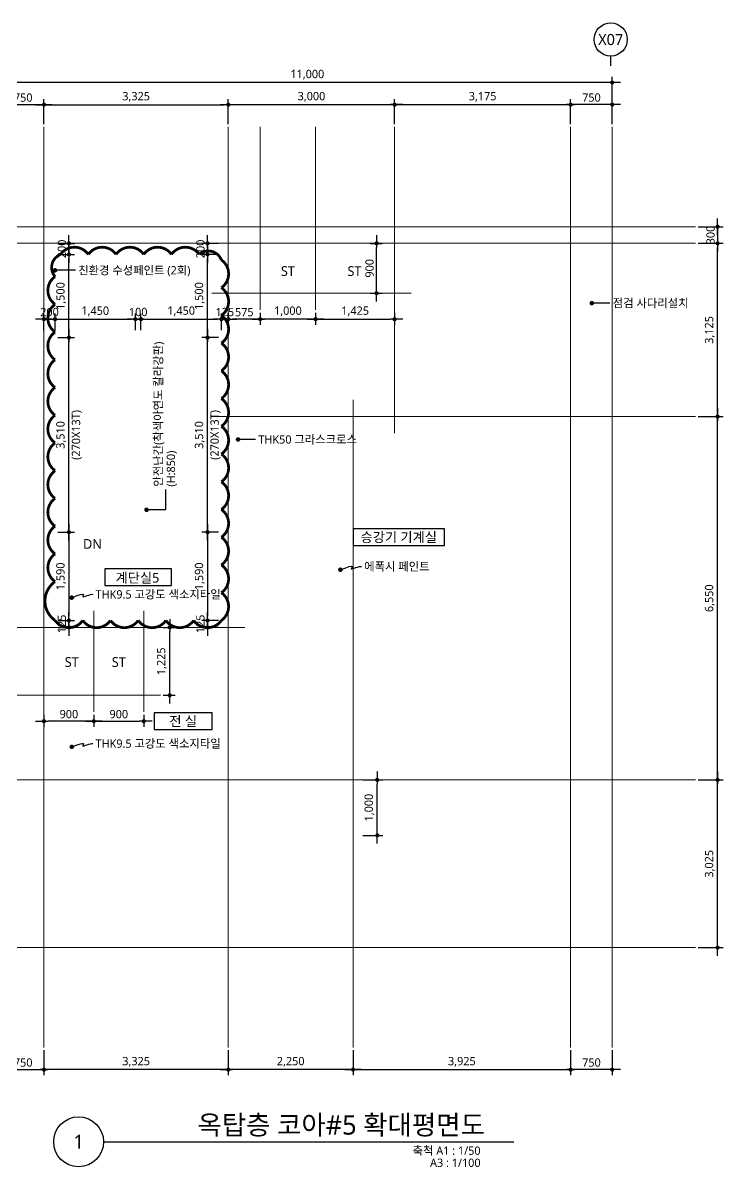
# Model space of a CAD drawing. Header units: millimetres. Extents: x 3320976 to 3527701, y 1183647 to 1243117.
# Drawn here: x 3492721 to 3505351, y 1221647 to 1242280 of the extents above; entities that cross this region are included whole.
import ezdxf
from ezdxf.enums import TextEntityAlignment as Align

# ---------------------------------------------------------------- set-up
doc = ezdxf.new("R2010")
doc.units = ezdxf.units.MM
doc.header["$MEASUREMENT"] = 0
doc.linetypes.add('CEN', pattern=[62, 60, -1, 0, -1])
doc.layers.get('0').update_dxf_attribs({"linetype": 'CONTINUOUS'})
for name, color, linetype, lineweight in [('A-AXIS-BUBL', 7, 'CONTINUOUS', 25), ('A-CNTL', 1, 'CEN', 15), ('A-DIMS', 7, 'CONTINUOUS', 25), ('A-MKXS-LEAD', 7, 'CONTINUOUS', 25), ('A-MKXS-TEXT1', 3, 'CONTINUOUS', 25), ('A-MKXX-NAME', 3, 'CONTINUOUS', 25), ('A-MKXX-SYMB', 7, 'CONTINUOUS', 25), ('A-XXXX-SYMB', 7, 'CONTINUOUS', 25), ('A-XXXX-TXT1', 3, 'CONTINUOUS', 25), ('A-XXXX-TXT2', 3, 'CONTINUOUS', 25), ('REV-202205', 20, 'CONTINUOUS', 25)]:
    doc.layers.add(name, color=color, linetype=linetype, lineweight=lineweight)
doc.styles.add('HY울릉도L', font='')
doc.styles.add('맑은고딕', font='malgun.ttf')
doc.styles.get('HY울릉도L').set_extended_font_data('HYwulM')
doc.dimstyles.new('CDIM', dxfattribs={"dimtxt": 3, "dimasz": 1.5, "dimexe": 2, "dimexo": 1, "dimgap": 1, "dimtad": 1, "dimdec": 0, "dimrnd": 0.5, "dimzin": 0, "dimdsep": 32, "dimlunit": 6, "dimtxsty": 'HY울릉도L', "dimblk1": '_CIDOT', "dimblk2": '_CIDOT', "dimsah": 1, "dimcen": 5.5, "dimclrd": 2, "dimclre": 2, "dimclrt": 7, "dimadec": 0, "dimazin": 0, "dimtfac": 1, "dimtdec": 0, "dimtix": 1, "dimtmove": 2, "dimatfit": 1, "dimldrblk": '_CIDOT', "dimfxl": 1, "dimtolj": 1, "dimtzin": 0, "dimlwd": -1, "dimarcsym": 0})

# ---------------------------------------------------------------- blocks, each defined once
blk = doc.blocks.new('_CIDOT')
at = {"color": 0, "linetype": 'ByBlock'}
blk.add_line((2, 0), (-1, 0), dxfattribs=at)
at = {"color": 0, "linetype": 'ByBlock', "const_width": 0.5}
blk.add_lwpolyline([(-0.25, 0, 1), (0.25, 0, 1)], format="xyb", close=True, dxfattribs=at)
blk = doc.blocks.new('*D137')
at = {"layer": 'A-DIMS', "lineweight": -2, "transparency": 16777216}
for p, q in [((-10975, 14850), (-10975, 15700)), ((25, 14850), (25, 15700))]:
    blk.add_line(p, q, dxfattribs=at)
at = {"layer": 'A-DIMS', "transparency": 16777216}
blk.add_line((-50, 15600), (-10900, 15600), dxfattribs=at)
at = {"layer": 'A-DIMS', "transparency": 16777216, "xscale": 75, "yscale": 75, "zscale": 75, "rotation": 180}
blk.add_blockref('_CIDOT', (-10975, 15600), dxfattribs=at)
at = {"layer": 'A-DIMS', "transparency": 16777216, "xscale": 75, "yscale": 75, "zscale": 75}
blk.add_blockref('_CIDOT', (25, 15600), dxfattribs=at)
at = {"layer": 'A-DIMS', "color": 3, "transparency": 16777216, "insert": (-5475, 15740), "char_height": 150, "attachment_point": 5, "style": '맑은고딕'}
blk.add_mtext('\\A1;11,000', dxfattribs=at)
blk = doc.blocks.new('*D138')
at = {"layer": 'A-DIMS', "lineweight": -2, "transparency": 16777216}
for p, q in [((-10975, 14850), (-10975, 15300)), ((-10225, 14849), (-10225, 15300))]:
    blk.add_line(p, q, dxfattribs=at)
at = {"layer": 'A-DIMS', "transparency": 16777216}
blk.add_line((-10300, 15200), (-10900, 15200), dxfattribs=at)
at = {"layer": 'A-DIMS', "transparency": 16777216, "xscale": 75, "yscale": 75, "zscale": 75, "rotation": 180}
blk.add_blockref('_CIDOT', (-10975, 15200), dxfattribs=at)
at = {"layer": 'A-DIMS', "transparency": 16777216, "xscale": 75, "yscale": 75, "zscale": 75}
blk.add_blockref('_CIDOT', (-10225, 15200), dxfattribs=at)
at = {"layer": 'A-DIMS', "color": 3, "transparency": 16777216, "insert": (-10600, 15327), "char_height": 150, "attachment_point": 5, "style": '맑은고딕'}
blk.add_mtext('\\A1;750', dxfattribs=at)
blk = doc.blocks.new('*D141')
at = {"layer": 'A-DIMS', "lineweight": -2, "transparency": 16777216}
for p, q in [((1575, 9575), (2025, 9575)), ((1575, 3025), (2025, 3025))]:
    blk.add_line(p, q, dxfattribs=at)
at = {"layer": 'A-DIMS', "transparency": 16777216}
blk.add_line((1925, 3100), (1925, 9500), dxfattribs=at)
at = {"layer": 'A-DIMS', "transparency": 16777216, "xscale": 75, "yscale": 75, "zscale": 75}
for p, rotation in [((1925, 9575), 90), ((1925, 3025), 270)]:
    blk.add_blockref('_CIDOT', p, dxfattribs=dict(at, rotation=rotation))
at = {"layer": 'A-DIMS', "color": 3, "transparency": 16777216, "insert": (1785, 6300), "char_height": 150, "attachment_point": 5, "rotation": 90, "style": '맑은고딕'}
blk.add_mtext('\\A1;6,550', dxfattribs=at)
blk = doc.blocks.new('*D142')
at = {"layer": 'A-DIMS', "lineweight": -2, "transparency": 16777216}
for p, q in [((1575, 3025), (2025, 3025)), ((1575, 0), (2025, 0))]:
    blk.add_line(p, q, dxfattribs=at)
at = {"layer": 'A-DIMS', "transparency": 16777216}
blk.add_line((1925, 75), (1925, 2950), dxfattribs=at)
at = {"layer": 'A-DIMS', "transparency": 16777216, "xscale": 75, "yscale": 75, "zscale": 75}
for p, rotation in [((1925, 3025), 90), ((1925, 0), 270)]:
    blk.add_blockref('_CIDOT', p, dxfattribs=dict(at, rotation=rotation))
at = {"layer": 'A-DIMS', "color": 3, "transparency": 16777216, "insert": (1785, 1512), "char_height": 150, "attachment_point": 5, "rotation": 90, "style": '맑은고딕'}
blk.add_mtext('\\A1;3,025', dxfattribs=at)
blk = doc.blocks.new('*D143')
at = {"layer": 'A-DIMS', "lineweight": -2, "transparency": 16777216}
for p, q in [((-725, -1850), (-725, -2300)), ((25, -1850), (25, -2300))]:
    blk.add_line(p, q, dxfattribs=at)
at = {"layer": 'A-DIMS', "transparency": 16777216}
blk.add_line((-50, -2200), (-650, -2200), dxfattribs=at)
at = {"layer": 'A-DIMS', "transparency": 16777216, "xscale": 75, "yscale": 75, "zscale": 75, "rotation": 180}
blk.add_blockref('_CIDOT', (-725, -2200), dxfattribs=at)
at = {"layer": 'A-DIMS', "transparency": 16777216, "xscale": 75, "yscale": 75, "zscale": 75}
blk.add_blockref('_CIDOT', (25, -2200), dxfattribs=at)
at = {"layer": 'A-DIMS', "color": 3, "transparency": 16777216, "insert": (-350, -2073), "char_height": 150, "attachment_point": 5, "style": '맑은고딕'}
blk.add_mtext('\\A1;750', dxfattribs=at)
blk = doc.blocks.new('*D144')
at = {"layer": 'A-DIMS', "lineweight": -2, "transparency": 16777216}
for p, q in [((-6900, -1849), (-6900, -2300)), ((-4650, -1851), (-4650, -2300))]:
    blk.add_line(p, q, dxfattribs=at)
at = {"layer": 'A-DIMS', "transparency": 16777216}
blk.add_line((-4725, -2200), (-6825, -2200), dxfattribs=at)
at = {"layer": 'A-DIMS', "transparency": 16777216, "xscale": 75, "yscale": 75, "zscale": 75, "rotation": 180}
blk.add_blockref('_CIDOT', (-6900, -2200), dxfattribs=at)
at = {"layer": 'A-DIMS', "transparency": 16777216, "xscale": 75, "yscale": 75, "zscale": 75}
blk.add_blockref('_CIDOT', (-4650, -2200), dxfattribs=at)
at = {"layer": 'A-DIMS', "color": 3, "transparency": 16777216, "insert": (-5775, -2060), "char_height": 150, "attachment_point": 5, "style": '맑은고딕'}
blk.add_mtext('\\A1;2,250', dxfattribs=at)
blk = doc.blocks.new('*D145')
at = {"layer": 'A-DIMS', "lineweight": -2, "transparency": 16777216}
for p, q in [((-10975, -1850), (-10975, -2300)), ((-10225, -1851), (-10225, -2300))]:
    blk.add_line(p, q, dxfattribs=at)
at = {"layer": 'A-DIMS', "transparency": 16777216}
blk.add_line((-10900, -2200), (-10300, -2200), dxfattribs=at)
at = {"layer": 'A-DIMS', "transparency": 16777216, "xscale": 75, "yscale": 75, "zscale": 75, "rotation": 180}
blk.add_blockref('_CIDOT', (-10975, -2200), dxfattribs=at)
at = {"layer": 'A-DIMS', "transparency": 16777216, "xscale": 75, "yscale": 75, "zscale": 75}
blk.add_blockref('_CIDOT', (-10225, -2200), dxfattribs=at)
at = {"layer": 'A-DIMS', "color": 3, "transparency": 16777216, "insert": (-10600, -2073), "char_height": 150, "attachment_point": 5, "style": '맑은고딕'}
blk.add_mtext('\\A1;750', dxfattribs=at)
blk = doc.blocks.new('*D146')
at = {"layer": 'A-DIMS', "lineweight": -2, "transparency": 16777216}
for p, q in [((-10225, -1851), (-10225, -2300)), ((-6900, -1849), (-6900, -2300))]:
    blk.add_line(p, q, dxfattribs=at)
at = {"layer": 'A-DIMS', "transparency": 16777216}
blk.add_line((-6975, -2200), (-10150, -2200), dxfattribs=at)
at = {"layer": 'A-DIMS', "transparency": 16777216, "xscale": 75, "yscale": 75, "zscale": 75, "rotation": 180}
blk.add_blockref('_CIDOT', (-10225, -2200), dxfattribs=at)
at = {"layer": 'A-DIMS', "transparency": 16777216, "xscale": 75, "yscale": 75, "zscale": 75}
blk.add_blockref('_CIDOT', (-6900, -2200), dxfattribs=at)
at = {"layer": 'A-DIMS', "color": 3, "transparency": 16777216, "insert": (-8563, -2060), "char_height": 150, "attachment_point": 5, "style": '맑은고딕'}
blk.add_mtext('\\A1;3,325', dxfattribs=at)
blk = doc.blocks.new('*D147')
at = {"layer": 'A-DIMS', "lineweight": -2, "transparency": 16777216}
for p, q in [((1575, 13000), (2025, 13000)), ((1575, 12700), (2025, 12700))]:
    blk.add_line(p, q, dxfattribs=at)
at = {"layer": 'A-DIMS', "transparency": 16777216}
for p, q in [((1925, 13075), (1925, 13150)), ((1925, 13000), (1925, 12700)), ((1925, 12625), (1925, 12550))]:
    blk.add_line(p, q, dxfattribs=at)
at = {"layer": 'A-DIMS', "transparency": 16777216, "xscale": 75, "yscale": 75, "zscale": 75}
for p, rotation in [((1925, 13000), 270), ((1925, 12700), 90)]:
    blk.add_blockref('_CIDOT', p, dxfattribs=dict(at, rotation=rotation))
at = {"layer": 'A-DIMS', "color": 3, "transparency": 16777216, "insert": (1798, 12850), "char_height": 150, "attachment_point": 5, "rotation": 90, "style": '맑은고딕'}
blk.add_mtext('\\A1;300', dxfattribs=at)
blk = doc.blocks.new('*D148')
at = {"layer": 'A-DIMS', "lineweight": -2, "transparency": 16777216}
for p, q in [((1575, 12700), (2025, 12700)), ((1575, 9575), (2025, 9575))]:
    blk.add_line(p, q, dxfattribs=at)
at = {"layer": 'A-DIMS', "transparency": 16777216}
blk.add_line((1925, 9650), (1925, 12625), dxfattribs=at)
at = {"layer": 'A-DIMS', "transparency": 16777216, "xscale": 75, "yscale": 75, "zscale": 75}
for p, rotation in [((1925, 12700), 90), ((1925, 9575), 270)]:
    blk.add_blockref('_CIDOT', p, dxfattribs=dict(at, rotation=rotation))
at = {"layer": 'A-DIMS', "color": 3, "transparency": 16777216, "insert": (1785, 11138), "char_height": 150, "attachment_point": 5, "rotation": 90, "style": '맑은고딕'}
blk.add_mtext('\\A1;3,125', dxfattribs=at)
blk = doc.blocks.new('*D129')
at = {"layer": 'A-DIMS', "lineweight": -2, "transparency": 16777216}
for p, q in [((-725, 14849), (-725, 15301)), ((25, 14850), (25, 15301))]:
    blk.add_line(p, q, dxfattribs=at)
at = {"layer": 'A-DIMS', "transparency": 16777216}
blk.add_line((-50, 15201), (-650, 15201), dxfattribs=at)
at = {"layer": 'A-DIMS', "transparency": 16777216, "xscale": 75, "yscale": 75, "zscale": 75, "rotation": 180}
blk.add_blockref('_CIDOT', (-725, 15201), dxfattribs=at)
at = {"layer": 'A-DIMS', "transparency": 16777216, "xscale": 75, "yscale": 75, "zscale": 75}
blk.add_blockref('_CIDOT', (25, 15201), dxfattribs=at)
at = {"layer": 'A-DIMS', "color": 3, "transparency": 16777216, "insert": (-350, 15328), "char_height": 150, "attachment_point": 5, "style": '맑은고딕'}
blk.add_mtext('\\A1;750', dxfattribs=at)
blk = doc.blocks.new('*D130')
at = {"layer": 'A-DIMS', "lineweight": -2, "transparency": 16777216}
for p, q in [((-3900, 14849), (-3900, 15301)), ((-725, 14849), (-725, 15301))]:
    blk.add_line(p, q, dxfattribs=at)
at = {"layer": 'A-DIMS', "transparency": 16777216}
blk.add_line((-3825, 15201), (-800, 15201), dxfattribs=at)
at = {"layer": 'A-DIMS', "transparency": 16777216, "xscale": 75, "yscale": 75, "zscale": 75, "rotation": 180}
blk.add_blockref('_CIDOT', (-3900, 15201), dxfattribs=at)
at = {"layer": 'A-DIMS', "transparency": 16777216, "xscale": 75, "yscale": 75, "zscale": 75}
blk.add_blockref('_CIDOT', (-725, 15201), dxfattribs=at)
at = {"layer": 'A-DIMS', "color": 3, "transparency": 16777216, "insert": (-2313, 15341), "char_height": 150, "attachment_point": 5, "style": '맑은고딕'}
blk.add_mtext('\\A1;3,175', dxfattribs=at)
blk = doc.blocks.new('*D131')
at = {"layer": 'A-DIMS', "lineweight": -2, "transparency": 16777216}
for p, q in [((-10225, 14849), (-10225, 15300)), ((-6900, 14849), (-6900, 15300))]:
    blk.add_line(p, q, dxfattribs=at)
at = {"layer": 'A-DIMS', "transparency": 16777216}
blk.add_line((-10150, 15200), (-6975, 15200), dxfattribs=at)
at = {"layer": 'A-DIMS', "transparency": 16777216, "xscale": 75, "yscale": 75, "zscale": 75, "rotation": 180}
blk.add_blockref('_CIDOT', (-10225, 15200), dxfattribs=at)
at = {"layer": 'A-DIMS', "transparency": 16777216, "xscale": 75, "yscale": 75, "zscale": 75}
blk.add_blockref('_CIDOT', (-6900, 15200), dxfattribs=at)
at = {"layer": 'A-DIMS', "color": 3, "transparency": 16777216, "insert": (-8563, 15340), "char_height": 150, "attachment_point": 5, "style": '맑은고딕'}
blk.add_mtext('\\A1;3,325', dxfattribs=at)
blk = doc.blocks.new('*D132')
at = {"layer": 'A-DIMS', "lineweight": -2, "transparency": 16777216}
for p, q in [((-6900, 14849), (-6900, 15301)), ((-3900, 14851), (-3900, 15301))]:
    blk.add_line(p, q, dxfattribs=at)
at = {"layer": 'A-DIMS', "transparency": 16777216}
blk.add_line((-6825, 15201), (-3975, 15201), dxfattribs=at)
at = {"layer": 'A-DIMS', "transparency": 16777216, "xscale": 75, "yscale": 75, "zscale": 75, "rotation": 180}
blk.add_blockref('_CIDOT', (-6900, 15201), dxfattribs=at)
at = {"layer": 'A-DIMS', "transparency": 16777216, "xscale": 75, "yscale": 75, "zscale": 75}
blk.add_blockref('_CIDOT', (-3900, 15201), dxfattribs=at)
at = {"layer": 'A-DIMS', "color": 3, "transparency": 16777216, "insert": (-5400, 15341), "char_height": 150, "attachment_point": 5, "style": '맑은고딕'}
blk.add_mtext('\\A1;3,000', dxfattribs=at)
blk = doc.blocks.new('*D136')
at = {"layer": 'A-DIMS', "lineweight": -2, "transparency": 16777216}
for p, q in [((-4650, -1851), (-4650, -2300)), ((-725, -1850), (-725, -2300))]:
    blk.add_line(p, q, dxfattribs=at)
at = {"layer": 'A-DIMS', "transparency": 16777216}
blk.add_line((-4575, -2200), (-800, -2200), dxfattribs=at)
at = {"layer": 'A-DIMS', "transparency": 16777216, "xscale": 75, "yscale": 75, "zscale": 75, "rotation": 180}
blk.add_blockref('_CIDOT', (-4650, -2200), dxfattribs=at)
at = {"layer": 'A-DIMS', "transparency": 16777216, "xscale": 75, "yscale": 75, "zscale": 75}
blk.add_blockref('_CIDOT', (-725, -2200), dxfattribs=at)
at = {"layer": 'A-DIMS', "color": 3, "transparency": 16777216, "insert": (-2688, -2060), "char_height": 150, "attachment_point": 5, "style": '맑은고딕'}
blk.add_mtext('\\A1;3,925', dxfattribs=at)
blk = doc.blocks.new('*D100')
at = {"layer": 'A-DIMS', "lineweight": -2, "transparency": 16777216}
for p, q in [((3494001, 1229805), (3494001, 1229588)), ((3494901, 1229805), (3494901, 1229588))]:
    blk.add_line(p, q, dxfattribs=at)
at = {"layer": 'A-DIMS', "transparency": 16777216}
blk.add_line((3494076, 1229688), (3494826, 1229688), dxfattribs=at)
at = {"layer": 'A-DIMS', "transparency": 16777216, "xscale": 75, "yscale": 75, "zscale": 75, "rotation": 180}
blk.add_blockref('_CIDOT', (3494001, 1229688), dxfattribs=at)
at = {"layer": 'A-DIMS', "transparency": 16777216, "xscale": 75, "yscale": 75, "zscale": 75}
blk.add_blockref('_CIDOT', (3494901, 1229688), dxfattribs=at)
at = {"layer": 'A-DIMS', "color": 3, "transparency": 16777216, "insert": (3494451, 1229815), "char_height": 150, "attachment_point": 5, "style": '맑은고딕'}
blk.add_mtext('\\A1;900', dxfattribs=at)
blk = doc.blocks.new('*D101')
at = {"layer": 'A-DIMS', "lineweight": -2, "transparency": 16777216}
for p, q in [((3493101, 1229805), (3493101, 1229588)), ((3494001, 1229805), (3494001, 1229588))]:
    blk.add_line(p, q, dxfattribs=at)
at = {"layer": 'A-DIMS', "transparency": 16777216}
blk.add_line((3493926, 1229688), (3493176, 1229688), dxfattribs=at)
at = {"layer": 'A-DIMS', "transparency": 16777216, "xscale": 75, "yscale": 75, "zscale": 75, "rotation": 180}
blk.add_blockref('_CIDOT', (3493101, 1229688), dxfattribs=at)
at = {"layer": 'A-DIMS', "transparency": 16777216, "xscale": 75, "yscale": 75, "zscale": 75}
blk.add_blockref('_CIDOT', (3494001, 1229688), dxfattribs=at)
at = {"layer": 'A-DIMS', "color": 3, "transparency": 16777216, "insert": (3493551, 1229815), "char_height": 150, "attachment_point": 5, "style": '맑은고딕'}
blk.add_mtext('\\A1;900', dxfattribs=at)
blk = doc.blocks.new('*D102')
at = {"layer": 'A-DIMS', "lineweight": -2, "transparency": 16777216}
for p, q in [((3495251, 1231380), (3495469, 1231380)), ((3495251, 1230155), (3495469, 1230155))]:
    blk.add_line(p, q, dxfattribs=at)
at = {"layer": 'A-DIMS', "transparency": 16777216}
blk.add_line((3495369, 1230230), (3495369, 1231305), dxfattribs=at)
at = {"layer": 'A-DIMS', "transparency": 16777216, "xscale": 75, "yscale": 75, "zscale": 75}
for p, rotation in [((3495369, 1231380), 90), ((3495369, 1230155), 270)]:
    blk.add_blockref('_CIDOT', p, dxfattribs=dict(at, rotation=rotation))
at = {"layer": 'A-DIMS', "color": 3, "transparency": 16777216, "insert": (3495228, 1230768), "char_height": 150, "attachment_point": 5, "rotation": 90, "style": '맑은고딕'}
blk.add_mtext('\\A1;1,225', dxfattribs=at)
blk = doc.blocks.new('*D103')
at = {"layer": 'A-DIMS', "lineweight": -2, "transparency": 16777216}
for p, q in [((3498001, 1237055), (3498001, 1236838)), ((3499426, 1237055), (3499426, 1236838))]:
    blk.add_line(p, q, dxfattribs=at)
at = {"layer": 'A-DIMS', "transparency": 16777216}
blk.add_line((3498076, 1236938), (3499351, 1236938), dxfattribs=at)
at = {"layer": 'A-DIMS', "transparency": 16777216, "xscale": 75, "yscale": 75, "zscale": 75, "rotation": 180}
blk.add_blockref('_CIDOT', (3498001, 1236938), dxfattribs=at)
at = {"layer": 'A-DIMS', "transparency": 16777216, "xscale": 75, "yscale": 75, "zscale": 75}
blk.add_blockref('_CIDOT', (3499426, 1236938), dxfattribs=at)
at = {"layer": 'A-DIMS', "color": 3, "transparency": 16777216, "insert": (3498714, 1237078), "char_height": 150, "attachment_point": 5, "style": '맑은고딕'}
blk.add_mtext('\\A1;1,425', dxfattribs=at)
blk = doc.blocks.new('*D104')
at = {"layer": 'A-DIMS', "lineweight": -2, "transparency": 16777216}
for p, q in [((3497001, 1237055), (3497001, 1236838)), ((3498001, 1237055), (3498001, 1236838))]:
    blk.add_line(p, q, dxfattribs=at)
at = {"layer": 'A-DIMS', "transparency": 16777216}
blk.add_line((3497926, 1236938), (3497076, 1236938), dxfattribs=at)
at = {"layer": 'A-DIMS', "transparency": 16777216, "xscale": 75, "yscale": 75, "zscale": 75, "rotation": 180}
blk.add_blockref('_CIDOT', (3497001, 1236938), dxfattribs=at)
at = {"layer": 'A-DIMS', "transparency": 16777216, "xscale": 75, "yscale": 75, "zscale": 75}
blk.add_blockref('_CIDOT', (3498001, 1236938), dxfattribs=at)
at = {"layer": 'A-DIMS', "color": 3, "transparency": 16777216, "insert": (3497501, 1237078), "char_height": 150, "attachment_point": 5, "style": '맑은고딕'}
blk.add_mtext('\\A1;1,000', dxfattribs=at)
blk = doc.blocks.new('*D105')
at = {"layer": 'A-DIMS', "lineweight": -2, "transparency": 16777216}
for p, q in [((3496426, 1237055), (3496426, 1236838)), ((3497001, 1237055), (3497001, 1236838))]:
    blk.add_line(p, q, dxfattribs=at)
at = {"layer": 'A-DIMS', "transparency": 16777216}
blk.add_line((3496926, 1236938), (3496501, 1236938), dxfattribs=at)
at = {"layer": 'A-DIMS', "transparency": 16777216, "xscale": 75, "yscale": 75, "zscale": 75, "rotation": 180}
blk.add_blockref('_CIDOT', (3496426, 1236938), dxfattribs=at)
at = {"layer": 'A-DIMS', "transparency": 16777216, "xscale": 75, "yscale": 75, "zscale": 75}
blk.add_blockref('_CIDOT', (3497001, 1236938), dxfattribs=at)
at = {"layer": 'A-DIMS', "color": 3, "transparency": 16777216, "insert": (3496714, 1237064), "char_height": 150, "attachment_point": 5, "style": '맑은고딕'}
blk.add_mtext('\\A1;575', dxfattribs=at)
blk = doc.blocks.new('*D106')
at = {"layer": 'A-DIMS', "lineweight": -2, "transparency": 16777216}
for p, q in [((3498984, 1238305), (3499201, 1238305)), ((3498984, 1237405), (3499201, 1237405))]:
    blk.add_line(p, q, dxfattribs=at)
at = {"layer": 'A-DIMS', "transparency": 16777216}
blk.add_line((3499101, 1237480), (3499101, 1238230), dxfattribs=at)
at = {"layer": 'A-DIMS', "transparency": 16777216, "xscale": 75, "yscale": 75, "zscale": 75}
for p, rotation in [((3499101, 1238305), 90), ((3499101, 1237405), 270)]:
    blk.add_blockref('_CIDOT', p, dxfattribs=dict(at, rotation=rotation))
at = {"layer": 'A-DIMS', "color": 3, "transparency": 16777216, "insert": (3498974, 1237855), "char_height": 150, "attachment_point": 5, "rotation": 90, "style": '맑은고딕'}
blk.add_mtext('\\A1;900', dxfattribs=at)
blk = doc.blocks.new('*D315')
at = {"layer": 'A-DIMS', "lineweight": -2, "transparency": 16777216}
for p, q in [((3494851, 1236738), (3494851, 1237038)), ((3496301, 1236738), (3496301, 1237038))]:
    blk.add_line(p, q, dxfattribs=at)
at = {"layer": 'A-DIMS', "transparency": 16777216}
blk.add_line((3494926, 1236938), (3496226, 1236938), dxfattribs=at)
at = {"layer": 'A-DIMS', "transparency": 16777216, "xscale": 75, "yscale": 75, "zscale": 75, "rotation": 180}
blk.add_blockref('_CIDOT', (3494851, 1236938), dxfattribs=at)
at = {"layer": 'A-DIMS', "transparency": 16777216, "xscale": 75, "yscale": 75, "zscale": 75}
blk.add_blockref('_CIDOT', (3496301, 1236938), dxfattribs=at)
at = {"layer": 'A-DIMS', "color": 3, "transparency": 16777216, "insert": (3495576, 1237078), "char_height": 150, "attachment_point": 5, "style": '맑은고딕'}
blk.add_mtext('\\A1;1,450', dxfattribs=at)
blk = doc.blocks.new('*D316')
at = {"layer": 'A-DIMS', "lineweight": -2, "transparency": 16777216}
for p, q in [((3496251, 1236605), (3495951, 1236605)), ((3496251, 1233095), (3495951, 1233095))]:
    blk.add_line(p, q, dxfattribs=at)
at = {"layer": 'A-DIMS', "transparency": 16777216}
blk.add_line((3496051, 1233170), (3496051, 1236530), dxfattribs=at)
at = {"layer": 'A-DIMS', "transparency": 16777216, "xscale": 75, "yscale": 75, "zscale": 75}
for p, rotation in [((3496051, 1236605), 90), ((3496051, 1233095), 270)]:
    blk.add_blockref('_CIDOT', p, dxfattribs=dict(at, rotation=rotation))
at = {"layer": 'A-DIMS', "color": 3, "transparency": 16777216, "char_height": 150, "attachment_point": 5, "rotation": 90, "style": '맑은고딕'}
for s, insert in [('\\A1;(270X13T)', (3496195, 1234850)), ('\\A1;3,510', (3495911, 1234850))]:
    blk.add_mtext(s, dxfattribs=dict(at, insert=insert))
blk = doc.blocks.new('*D317')
at = {"layer": 'A-DIMS', "lineweight": -2, "transparency": 16777216}
for p, q in [((3496251, 1233095), (3495951, 1233095)), ((3496251, 1231505), (3495951, 1231505))]:
    blk.add_line(p, q, dxfattribs=at)
at = {"layer": 'A-DIMS', "transparency": 16777216}
blk.add_line((3496051, 1233020), (3496051, 1231580), dxfattribs=at)
at = {"layer": 'A-DIMS', "transparency": 16777216, "xscale": 75, "yscale": 75, "zscale": 75}
for p, rotation in [((3496051, 1233095), 90), ((3496051, 1231505), 270)]:
    blk.add_blockref('_CIDOT', p, dxfattribs=dict(at, rotation=rotation))
at = {"layer": 'A-DIMS', "color": 3, "transparency": 16777216, "insert": (3495911, 1232300), "char_height": 150, "attachment_point": 5, "rotation": 90, "style": '맑은고딕'}
blk.add_mtext('\\A1;1,590', dxfattribs=at)
blk = doc.blocks.new('*D318')
at = {"layer": 'A-DIMS', "lineweight": -2, "transparency": 16777216}
for p, q in [((3496251, 1238105), (3495951, 1238105)), ((3496251, 1236605), (3495951, 1236605))]:
    blk.add_line(p, q, dxfattribs=at)
at = {"layer": 'A-DIMS', "transparency": 16777216}
blk.add_line((3496051, 1236680), (3496051, 1238030), dxfattribs=at)
at = {"layer": 'A-DIMS', "transparency": 16777216, "xscale": 75, "yscale": 75, "zscale": 75}
for p, rotation in [((3496051, 1238105), 90), ((3496051, 1236605), 270)]:
    blk.add_blockref('_CIDOT', p, dxfattribs=dict(at, rotation=rotation))
at = {"layer": 'A-DIMS', "color": 3, "transparency": 16777216, "insert": (3495911, 1237355), "char_height": 150, "attachment_point": 5, "rotation": 90, "style": '맑은고딕'}
blk.add_mtext('\\A1;1,500', dxfattribs=at)
blk = doc.blocks.new('*D319')
at = {"layer": 'A-DIMS', "transparency": 16777216}
for p, q in [((3496051, 1238380), (3496051, 1238455)), ((3496051, 1238105), (3496051, 1238305)), ((3496051, 1238030), (3496051, 1237955))]:
    blk.add_line(p, q, dxfattribs=at)
at = {"layer": 'A-DIMS', "lineweight": -2, "transparency": 16777216}
for p, q in [((3496251, 1238305), (3495951, 1238305)), ((3496251, 1238105), (3495951, 1238105))]:
    blk.add_line(p, q, dxfattribs=at)
at = {"layer": 'A-DIMS', "transparency": 16777216, "xscale": 75, "yscale": 75, "zscale": 75}
for p, rotation in [((3496051, 1238305), 270), ((3496051, 1238105), 90)]:
    blk.add_blockref('_CIDOT', p, dxfattribs=dict(at, rotation=rotation))
at = {"layer": 'A-DIMS', "color": 3, "transparency": 16777216, "insert": (3495924, 1238205), "char_height": 150, "attachment_point": 5, "rotation": 90, "style": '맑은고딕'}
blk.add_mtext('\\A1;200', dxfattribs=at)
blk = doc.blocks.new('*D320')
at = {"layer": 'A-DIMS', "transparency": 16777216}
for p, q in [((3496051, 1231580), (3496051, 1231655)), ((3496051, 1231505), (3496051, 1231380)), ((3496051, 1231305), (3496051, 1231230))]:
    blk.add_line(p, q, dxfattribs=at)
at = {"layer": 'A-DIMS', "lineweight": -2, "transparency": 16777216}
for p, q in [((3496251, 1231505), (3495951, 1231505)), ((3496251, 1231380), (3495951, 1231380))]:
    blk.add_line(p, q, dxfattribs=at)
at = {"layer": 'A-DIMS', "transparency": 16777216, "xscale": 75, "yscale": 75, "zscale": 75}
for p, rotation in [((3496051, 1231505), 270), ((3496051, 1231380), 90)]:
    blk.add_blockref('_CIDOT', p, dxfattribs=dict(at, rotation=rotation))
at = {"layer": 'A-DIMS', "color": 3, "transparency": 16777216, "insert": (3495923, 1231443), "char_height": 150, "attachment_point": 5, "rotation": 90, "style": '맑은고딕'}
blk.add_mtext('\\A1;125', dxfattribs=at)
blk = doc.blocks.new('*D321')
at = {"layer": 'A-DIMS', "lineweight": -2, "transparency": 16777216}
for p, q in [((3493351, 1236605), (3493651, 1236605)), ((3493351, 1233095), (3493651, 1233095))]:
    blk.add_line(p, q, dxfattribs=at)
at = {"layer": 'A-DIMS', "transparency": 16777216}
blk.add_line((3493551, 1233170), (3493551, 1236530), dxfattribs=at)
at = {"layer": 'A-DIMS', "transparency": 16777216, "xscale": 75, "yscale": 75, "zscale": 75}
for p, rotation in [((3493551, 1236605), 90), ((3493551, 1233095), 270)]:
    blk.add_blockref('_CIDOT', p, dxfattribs=dict(at, rotation=rotation))
at = {"layer": 'A-DIMS', "color": 3, "transparency": 16777216, "char_height": 150, "attachment_point": 5, "rotation": 90, "style": '맑은고딕'}
for s, insert in [('\\A1;(270X13T)', (3493695, 1234850)), ('\\A1;3,510', (3493411, 1234850))]:
    blk.add_mtext(s, dxfattribs=dict(at, insert=insert))
blk = doc.blocks.new('*D322')
at = {"layer": 'A-DIMS', "lineweight": -2, "transparency": 16777216}
for p, q in [((3493351, 1233095), (3493651, 1233095)), ((3493351, 1231505), (3493651, 1231505))]:
    blk.add_line(p, q, dxfattribs=at)
at = {"layer": 'A-DIMS', "transparency": 16777216}
blk.add_line((3493551, 1233020), (3493551, 1231580), dxfattribs=at)
at = {"layer": 'A-DIMS', "transparency": 16777216, "xscale": 75, "yscale": 75, "zscale": 75}
for p, rotation in [((3493551, 1233095), 90), ((3493551, 1231505), 270)]:
    blk.add_blockref('_CIDOT', p, dxfattribs=dict(at, rotation=rotation))
at = {"layer": 'A-DIMS', "color": 3, "transparency": 16777216, "insert": (3493411, 1232300), "char_height": 150, "attachment_point": 5, "rotation": 90, "style": '맑은고딕'}
blk.add_mtext('\\A1;1,590', dxfattribs=at)
blk = doc.blocks.new('*D323')
at = {"layer": 'A-DIMS', "lineweight": -2, "transparency": 16777216}
for p, q in [((3493351, 1238105), (3493651, 1238105)), ((3493351, 1236605), (3493651, 1236605))]:
    blk.add_line(p, q, dxfattribs=at)
at = {"layer": 'A-DIMS', "transparency": 16777216}
blk.add_line((3493551, 1236680), (3493551, 1238030), dxfattribs=at)
at = {"layer": 'A-DIMS', "transparency": 16777216, "xscale": 75, "yscale": 75, "zscale": 75}
for p, rotation in [((3493551, 1238105), 90), ((3493551, 1236605), 270)]:
    blk.add_blockref('_CIDOT', p, dxfattribs=dict(at, rotation=rotation))
at = {"layer": 'A-DIMS', "color": 3, "transparency": 16777216, "insert": (3493411, 1237355), "char_height": 150, "attachment_point": 5, "rotation": 90, "style": '맑은고딕'}
blk.add_mtext('\\A1;1,500', dxfattribs=at)
blk = doc.blocks.new('*D324')
at = {"layer": 'A-DIMS', "transparency": 16777216}
for p, q in [((3493551, 1238380), (3493551, 1238455)), ((3493551, 1238105), (3493551, 1238305)), ((3493551, 1238030), (3493551, 1237955))]:
    blk.add_line(p, q, dxfattribs=at)
at = {"layer": 'A-DIMS', "lineweight": -2, "transparency": 16777216}
for p, q in [((3493351, 1238305), (3493651, 1238305)), ((3493351, 1238105), (3493651, 1238105))]:
    blk.add_line(p, q, dxfattribs=at)
at = {"layer": 'A-DIMS', "transparency": 16777216, "xscale": 75, "yscale": 75, "zscale": 75}
for p, rotation in [((3493551, 1238305), 270), ((3493551, 1238105), 90)]:
    blk.add_blockref('_CIDOT', p, dxfattribs=dict(at, rotation=rotation))
at = {"layer": 'A-DIMS', "color": 3, "transparency": 16777216, "insert": (3493424, 1238205), "char_height": 150, "attachment_point": 5, "rotation": 90, "style": '맑은고딕'}
blk.add_mtext('\\A1;200', dxfattribs=at)
blk = doc.blocks.new('*D325')
at = {"layer": 'A-DIMS', "transparency": 16777216}
for p, q in [((3493551, 1231580), (3493551, 1231655)), ((3493551, 1231505), (3493551, 1231380)), ((3493551, 1231305), (3493551, 1231230))]:
    blk.add_line(p, q, dxfattribs=at)
at = {"layer": 'A-DIMS', "lineweight": -2, "transparency": 16777216}
for p, q in [((3493351, 1231505), (3493651, 1231505)), ((3493351, 1231380), (3493651, 1231380))]:
    blk.add_line(p, q, dxfattribs=at)
at = {"layer": 'A-DIMS', "transparency": 16777216, "xscale": 75, "yscale": 75, "zscale": 75}
for p, rotation in [((3493551, 1231505), 270), ((3493551, 1231380), 90)]:
    blk.add_blockref('_CIDOT', p, dxfattribs=dict(at, rotation=rotation))
at = {"layer": 'A-DIMS', "color": 3, "transparency": 16777216, "insert": (3493423, 1231443), "char_height": 150, "attachment_point": 5, "rotation": 90, "style": '맑은고딕'}
blk.add_mtext('\\A1;125', dxfattribs=at)
blk = doc.blocks.new('*D326')
at = {"layer": 'A-DIMS', "lineweight": -2, "transparency": 16777216}
for p, q in [((3493301, 1236738), (3493301, 1237038)), ((3494751, 1236738), (3494751, 1237038))]:
    blk.add_line(p, q, dxfattribs=at)
at = {"layer": 'A-DIMS', "transparency": 16777216}
blk.add_line((3493376, 1236938), (3494676, 1236938), dxfattribs=at)
at = {"layer": 'A-DIMS', "transparency": 16777216, "xscale": 75, "yscale": 75, "zscale": 75, "rotation": 180}
blk.add_blockref('_CIDOT', (3493301, 1236938), dxfattribs=at)
at = {"layer": 'A-DIMS', "transparency": 16777216, "xscale": 75, "yscale": 75, "zscale": 75}
blk.add_blockref('_CIDOT', (3494751, 1236938), dxfattribs=at)
at = {"layer": 'A-DIMS', "color": 3, "transparency": 16777216, "insert": (3494026, 1237078), "char_height": 150, "attachment_point": 5, "style": '맑은고딕'}
blk.add_mtext('\\A1;1,450', dxfattribs=at)
blk = doc.blocks.new('*D327')
at = {"layer": 'A-DIMS', "lineweight": -2, "transparency": 16777216}
for p, q in [((3494751, 1236738), (3494751, 1237038)), ((3494851, 1236738), (3494851, 1237038))]:
    blk.add_line(p, q, dxfattribs=at)
at = {"layer": 'A-DIMS', "transparency": 16777216}
for p, q in [((3494676, 1236938), (3494601, 1236938)), ((3494851, 1236938), (3494751, 1236938)), ((3494926, 1236938), (3495001, 1236938))]:
    blk.add_line(p, q, dxfattribs=at)
at = {"layer": 'A-DIMS', "transparency": 16777216, "xscale": 75, "yscale": 75, "zscale": 75}
blk.add_blockref('_CIDOT', (3494751, 1236938), dxfattribs=at)
at = {"layer": 'A-DIMS', "transparency": 16777216, "xscale": 75, "yscale": 75, "zscale": 75, "rotation": 180}
blk.add_blockref('_CIDOT', (3494851, 1236938), dxfattribs=at)
at = {"layer": 'A-DIMS', "color": 3, "transparency": 16777216, "insert": (3494801, 1237066), "char_height": 150, "attachment_point": 5, "style": '맑은고딕'}
blk.add_mtext('\\A1;100', dxfattribs=at)
blk = doc.blocks.new('*D328')
at = {"layer": 'A-DIMS', "lineweight": -2, "transparency": 16777216}
for p, q in [((3493101, 1236738), (3493101, 1237038)), ((3493301, 1236738), (3493301, 1237038))]:
    blk.add_line(p, q, dxfattribs=at)
at = {"layer": 'A-DIMS', "transparency": 16777216}
for p, q in [((3493026, 1236938), (3492951, 1236938)), ((3493101, 1236938), (3493301, 1236938)), ((3493376, 1236938), (3493451, 1236938))]:
    blk.add_line(p, q, dxfattribs=at)
at = {"layer": 'A-DIMS', "transparency": 16777216, "xscale": 75, "yscale": 75, "zscale": 75}
blk.add_blockref('_CIDOT', (3493101, 1236938), dxfattribs=at)
at = {"layer": 'A-DIMS', "transparency": 16777216, "xscale": 75, "yscale": 75, "zscale": 75, "rotation": 180}
blk.add_blockref('_CIDOT', (3493301, 1236938), dxfattribs=at)
at = {"layer": 'A-DIMS', "color": 3, "transparency": 16777216, "insert": (3493201, 1237065), "char_height": 150, "attachment_point": 5, "style": '맑은고딕'}
blk.add_mtext('\\A1;200', dxfattribs=at)
blk = doc.blocks.new('*D332')
at = {"layer": 'A-DIMS', "lineweight": -2, "transparency": 16777216}
for p, q in [((3496301, 1236738), (3496301, 1237038)), ((3496426, 1236738), (3496426, 1237038))]:
    blk.add_line(p, q, dxfattribs=at)
at = {"layer": 'A-DIMS', "transparency": 16777216}
for p, q in [((3496226, 1236938), (3496151, 1236938)), ((3496426, 1236938), (3496301, 1236938)), ((3496501, 1236938), (3496576, 1236938))]:
    blk.add_line(p, q, dxfattribs=at)
at = {"layer": 'A-DIMS', "transparency": 16777216, "xscale": 75, "yscale": 75, "zscale": 75}
blk.add_blockref('_CIDOT', (3496301, 1236938), dxfattribs=at)
at = {"layer": 'A-DIMS', "transparency": 16777216, "xscale": 75, "yscale": 75, "zscale": 75, "rotation": 180}
blk.add_blockref('_CIDOT', (3496426, 1236938), dxfattribs=at)
at = {"layer": 'A-DIMS', "color": 3, "transparency": 16777216, "insert": (3496364, 1237066), "char_height": 150, "attachment_point": 5, "style": '맑은고딕'}
blk.add_mtext('\\A1;125', dxfattribs=at)
blk = doc.blocks.new('*D585')
at = {"layer": 'A-DIMS', "lineweight": -2, "transparency": 16777216}
for p, q in [((3498851, 1228630), (3499213, 1228630)), ((3498851, 1227630), (3499213, 1227630))]:
    blk.add_line(p, q, dxfattribs=at)
at = {"layer": 'A-DIMS', "transparency": 16777216}
blk.add_line((3499113, 1227705), (3499113, 1228555), dxfattribs=at)
at = {"layer": 'A-DIMS', "transparency": 16777216, "xscale": 75, "yscale": 75, "zscale": 75}
for p, rotation in [((3499113, 1228630), 90), ((3499113, 1227630), 270)]:
    blk.add_blockref('_CIDOT', p, dxfattribs=dict(at, rotation=rotation))
at = {"layer": 'A-DIMS', "color": 3, "transparency": 16777216, "insert": (3498972, 1228130), "char_height": 150, "attachment_point": 5, "rotation": 90, "style": '맑은고딕'}
blk.add_mtext('\\A1;1,000', dxfattribs=at)
blk = doc.blocks.new('CORE5_GRID_1')
at = {"layer": 'A-AXIS-BUBL', "ltscale": 0.2}
blk.add_line((0, 15900), (0, 16075), dxfattribs=at)
blk.add_circle((-2.9, 16375), 300, dxfattribs=at)
at = {"layer": 'A-CNTL'}
for p, q in [((-10225, -1800.7), (-10225, 14799.3)), ((-6900, -1800), (-6900, 14799.3)), ((-6325, 11500), (-6325, 14799.3)), ((-5325, 11500), (-5325, 14799.3)), ((-3900, 9275), (-3900, 14799.3)), ((-725, -1800.7), (-725, 14799.3)), ((25, -1800), (25, 14800)), ((-12475, 13000), (1525, 13000)), ((-12475, 12700), (1525, 12700)), ((-7200, 11800), (-3600, 11800)), ((-4650, -1800.7), (-4650, 9875)), ((-7200, 9575), (1525, 9575)), ((-9325, 4250), (-9325, 6075)), ((-8425, 4250), (-8425, 6075)), ((-12475, 5775), (-6600, 5775)), ((-12475, 4550), (-8125, 4550)), ((-12475, 3025), (1525, 3025)), ((-12475, 0), (1525, 0))]:
    blk.add_line(p, q, dxfattribs=at)
at = {"layer": 'A-XXXX-TXT2', "ltscale": 0.2, "style": '맑은고딕'}
blk.add_text('X07', height=200, dxfattribs=at).set_placement((-2.9, 16375), align=Align.MIDDLE)
at = {"layer": 'A-DIMS'}
for base, p1, p2, angle, picture, middle in [((-10975, 15600), (25, 14800), (-10975, 14800), 180, '*D137', (-5475, 15740.5)), ((-10975, 15200), (-10225, 14799.3), (-10975, 14800), 180, '*D138', (-10600, 15327.5)), ((-725, 15200.7), (25, 14800), (-725, 14799.3), 180, '*D129', (-350, 15328.2)), ((1925, 12700), (1525, 13000), (1525, 12700), 90, '*D147', (1797.5, 12850)), ((1925, 12700), (1525, 9575), (1525, 12700), 270, '*D148', (1784.5, 11137.5)), ((1925, 9575), (1525, 3025), (1525, 9575), 270, '*D141', (1784.9, 6300)), ((1925, 3025), (1525, 0), (1525, 3025), 270, '*D142', (1784.9, 1512.5)), ((-10225, -2200), (-6900, -1799.3), (-10225, -1800.7), 180, '*D146', (-8562.5, -2059.9)), ((-6900, -2200), (-4650, -1800.7), (-6900, -1799.3), 180, '*D144', (-5775, -2059.9)), ((-725, -2200), (25, -1800), (-725, -1800), 180, '*D143', (-350, -2072.5))]:
    dim = blk.add_linear_dim(base=base, p1=p1, p2=p2, angle=angle, dimstyle='CDIM', override={"dimscale": 50, "dimtxsty": '맑은고딕', "dimclrd": 256, "dimclre": 256, "dimclrt": 3}, dxfattribs=at)
    dim.commit()
    dim.dimension.update_dxf_attribs({"geometry": picture, "text_midpoint": middle})
for base, p1, p2, picture, middle in [((-6900, 15200), (-10225, 14799.3), (-6900, 14799.3), '*D131', (-8562.5, 15340.1)), ((-3900, 15200.7), (-6900, 14799.3), (-3900, 14800.7), '*D132', (-5400, 15340.7)), ((-725, 15200.7), (-3900, 14799.3), (-725, 14799.3), '*D130', (-2312.5, 15341.1)), ((-10225, -2200), (-10975, -1800), (-10225, -1800.7), '*D145', (-10600, -2072.5)), ((-725, -2200), (-4650, -1800.7), (-725, -1800), '*D136', (-2687.5, -2059.9))]:
    dim = blk.add_linear_dim(base=base, p1=p1, p2=p2, dimstyle='CDIM', override={"dimscale": 50, "dimtxsty": '맑은고딕', "dimclrd": 256, "dimclre": 256, "dimclrt": 3}, dxfattribs=at)
    dim.commit()
    dim.dimension.update_dxf_attribs({"geometry": picture, "text_midpoint": middle})

msp = doc.modelspace()

# ---------------------------------------------------------------- linework, layer by layer
at = {"layer": 'A-MKXS-LEAD', "const_width": 40}
for points in [[(3493280.8, 1237820.7, 1), (3493322.2, 1237816.5, 1)], [(3502961.9, 1237224.8, -1), (3503003.4, 1237229, -1)], [(3496580.6, 1234770.7, 1), (3496622, 1234766.5, 1)], [(3494953.4, 1233479.7, -1), (3494949.2, 1233521.1, -1)], [(3498426.8, 1232421.5, 1), (3498468.2, 1232417.4, 1)], [(3493581.4, 1231918, 1), (3493622.8, 1231913.9, 1)], [(3493581.4, 1229227.9, 1), (3493622.8, 1229223.8, 1)]]:
    msp.add_lwpolyline(points, format="xyb", close=True, dxfattribs=at)
at = {"layer": 'A-MKXS-LEAD'}
for points in [[(3493668.5, 1237818.6), (3493301.5, 1237818.6), (3493301.5, 1237818.6)], [(3503310.7, 1237226.9), (3502982.6, 1237226.9), (3502982.6, 1237226.9)], [(3496918.5, 1234768.6), (3496601.3, 1234768.6), (3496601.3, 1234768.6)], [(3495290.6, 1233867.4), (3495290.6, 1233500.4), (3494951.3, 1233500.4)], [(3498446.7, 1232419.1), (3498544.4, 1232456), (3498608.1, 1232475.9), (3498644.4, 1232482.3), (3498659.7, 1232478.8), (3498660.9, 1232468.9), (3498654.4, 1232456.1), (3498646.9, 1232444), (3498644.9, 1232435.9), (3498653.6, 1232434.6), (3498671.7, 1232439), (3498696.6, 1232447.2), (3498725.5, 1232457.3), (3498755.7, 1232467.4), (3498784.5, 1232475.5), (3498809.2, 1232479.8), (3498827, 1232478.4)], [(3493601.3, 1231915.6), (3493699, 1231952.5), (3493762.7, 1231972.4), (3493799, 1231978.8), (3493814.4, 1231975.3), (3493815.5, 1231965.4), (3493809, 1231952.6), (3493801.5, 1231940.4), (3493799.6, 1231932.4), (3493808.2, 1231931), (3493826.3, 1231935.4), (3493851.2, 1231943.7), (3493880.1, 1231953.8), (3493910.3, 1231963.9), (3493939.1, 1231972), (3493963.8, 1231976.3), (3493981.7, 1231974.9)], [(3493601.3, 1229225.5), (3493699, 1229262.4), (3493762.7, 1229282.3), (3493799, 1229288.7), (3493814.4, 1229285.2), (3493815.5, 1229275.3), (3493809, 1229262.5), (3493801.5, 1229250.3), (3493799.6, 1229242.3), (3493808.2, 1229240.9), (3493826.3, 1229245.3), (3493851.2, 1229253.5), (3493880.1, 1229263.7), (3493910.3, 1229273.7), (3493939.1, 1229281.9), (3493963.8, 1229286.2), (3493981.7, 1229284.8)]]:
    msp.add_lwpolyline(points, dxfattribs=at)
at = {"layer": 'A-MKXX-SYMB'}
for points in [[(3500326.3, 1233155.4), (3498676.3, 1233155.4), (3498676.3, 1232855.4), (3500326.3, 1232855.4)], [(3495401.3, 1232435.4), (3494201.3, 1232435.4), (3494201.3, 1232135.4), (3495401.3, 1232135.4)], [(3496136.9, 1229837.9), (3495086.9, 1229837.9), (3495086.9, 1229537.9), (3496136.9, 1229537.9)]]:
    msp.add_lwpolyline(points, close=True, dxfattribs=at)
at = {"layer": 'A-XXXX-SYMB'}
msp.add_line((3494176.3, 1222105.4), (3501576.3, 1222105.4), dxfattribs=at)
msp.add_circle((3493726.3, 1222105.4), 450, dxfattribs=at)
at = {"layer": 'REV-202205', "const_width": 50}
msp.add_lwpolyline([(3493301.3, 1231505.4, 0.5205671), (3493801.3, 1231505.4, 0.5205671), (3494301.3, 1231505.4, 0.5205671), (3494801.3, 1231505.4, 0.5205671), (3495301.3, 1231505.4, 0.5205671), (3495801.3, 1231505.4, 0.5205671), (3496301.3, 1231505.4, 0.5205671), (3496301.3, 1232005.4, 0.5205671), (3496301.3, 1232505.4, 0.5205671), (3496301.3, 1233005.4, 0.5205671), (3496301.3, 1233505.4, 0.5205671), (3496301.3, 1234005.4, 0.5205671), (3496301.3, 1234505.4, 0.5205671), (3496301.3, 1235005.4, 0.5205671), (3496301.3, 1235505.4, 0.5205671), (3496301.3, 1236005.4, 0.5205671), (3496301.3, 1236505.4, 0.5205671), (3496301.3, 1237005.4, 0.5205671), (3496301.3, 1237505.4, 0.5205671), (3496301.3, 1238005.4, 0.5205671), (3495901.3, 1238105.4, 0.5205671), (3495401.3, 1238105.4, 0.5205671), (3494901.3, 1238105.4, 0.5205671), (3494401.3, 1238105.4, 0.5205671), (3493901.3, 1238105.4, 0.5205671), (3493401.3, 1238105.4, 0.5205671), (3493301.3, 1237705.4, 0.5205671), (3493301.3, 1237205.4, 0.5205671), (3493301.3, 1236705.4, 0.5205671), (3493301.3, 1236205.4, 0.5205671), (3493301.3, 1235705.4, 0.5205671), (3493301.3, 1235205.4, 0.5205671), (3493301.3, 1234705.4, 0.5205671), (3493301.3, 1234205.4, 0.5205671), (3493301.3, 1233705.4, 0.5205671), (3493301.3, 1233205.4, 0.5205671), (3493301.3, 1232705.4, 0.5205671), (3493301.3, 1232205.4, 0.5205671)], format="xyb", close=True, dxfattribs=at)

# ---------------------------------------------------------------- block references
at = {"layer": 'A-DIMS'}
msp.add_blockref('CORE5_GRID_1', (3503326.3, 1225605.4), dxfattribs=at)

# ---------------------------------------------------------------- texts
at = {"layer": 'A-MKXS-TEXT1', "style": '맑은고딕'}
for s, p in [('친환경 수성페인트 (2회)', (3493718.5, 1237818.6)), ('점검 사다리설치', (3503360.7, 1237226.9)), ('THK50 그라스크로스', (3496968.5, 1234768.6)), ('에폭시 페인트', (3498877, 1232478.4)), ('THK9.5 고강도 색소지타일', (3494031.7, 1231974.9)), ('THK9.5 고강도 색소지타일', (3494031.7, 1229284.8))]:
    msp.add_text(s, height=150, dxfattribs=at).set_placement(p, align=Align.MIDDLE_LEFT)
for s, p in [('안전난간(착색아연도 칼라강판)', (3495163.1, 1233917.4)), ('(H:850)', (3495390.6, 1233917.4))]:
    msp.add_text(s, height=150, rotation=90, dxfattribs=at).set_placement(p, align=Align.MIDDLE_LEFT)
at = {"layer": 'A-MKXX-NAME', "style": '맑은고딕'}
for s, p in [('ST', (3497501.3, 1237805.4)), ('ST', (3498701.3, 1237805.4)), ('승강기 기계실', (3499501.3, 1233005.4)), ('DN', (3493976.3, 1232884.5)), ('계단실5', (3494787.7, 1232273.9)), ('ST', (3493601.3, 1230755.4)), ('ST', (3494451.3, 1230755.4)), ('전 실', (3495611.9, 1229687.9))]:
    msp.add_text(s, height=175, dxfattribs=at).set_placement(p, align=Align.MIDDLE_CENTER)
at = {"layer": 'A-XXXX-TXT1', "style": '맑은고딕'}
msp.add_text('옥탑층 코아#5 확대평면도', height=350, dxfattribs=at).set_placement((3501054.3, 1222128.1), align=Align.BOTTOM_RIGHT)
msp.add_text('1', height=250, dxfattribs=at).set_placement((3493726.3, 1222105.4), align=Align.MIDDLE)
for s, p in [('축척 A1 : 1/50', (3500976.4, 1222019.3)), ('A3 : 1/100', (3500976.4, 1221800.4))]:
    msp.add_text(s, height=150, dxfattribs=at).set_placement(p, align=Align.TOP_RIGHT)

# ---------------------------------------------------------------- dimensions: what is measured, and where the dimension line sits
at = {"layer": 'A-DIMS'}
for base, p1, p2, text, picture, middle in [((3493551.5, 1238305.4), (3493301.5, 1238105.4), (3493301.5, 1238305.4), '<>\\X', '*D324', (3493551.5, 1238205.4)), ((3496051.3, 1238305.4), (3496301.3, 1238105.4), (3496301.3, 1238305.4), '<>\\X', '*D319', (3496051.3, 1238205.4)), ((3493551.5, 1238105.4), (3493301.5, 1236605.4), (3493301.5, 1238105.4), '<>\\X', '*D323', (3493551.5, 1237355.4)), ((3496051.3, 1238105.4), (3496301.3, 1236605.4), (3496301.3, 1238105.4), '<>\\X', '*D318', (3496051.3, 1237355.4)), ((3493551.5, 1236605.4), (3493301.5, 1233095.4), (3493301.5, 1236605.4), '<>\\X(270X13T)', '*D321', (3493551.5, 1234850.4)), ((3496051.3, 1236605.4), (3496301.3, 1233095.4), (3496301.3, 1236605.4), '<>\\X(270X13T)', '*D316', (3496051.3, 1234850.4))]:
    dim = msp.add_linear_dim(base=base, p1=p1, p2=p2, angle=270, text=text, dimstyle='CDIM', override={"dimscale": 50, "dimtxsty": '맑은고딕', "dimclrd": 256, "dimclre": 256, "dimclrt": 3}, dxfattribs=at)
    dim.commit()
    dim.dimension.update_dxf_attribs({"geometry": picture, "text_midpoint": middle})
for base, p1, p2, angle, picture, middle in [((3499101.3, 1238305.4), (3498933.8, 1237405.4), (3498933.8, 1238305.4), 270, '*D106', (3498973.8, 1237855.4)), ((3493301.3, 1236937.9), (3493101.3, 1236687.9), (3493301.3, 1236687.9), 180, '*D328', (3493201.3, 1237065.4)), ((3494751.3, 1236937.9), (3493301.3, 1236687.9), (3494751.3, 1236687.9), 180, '*D326', (3494026.3, 1237078.4)), ((3496301.3, 1236937.9), (3494851.3, 1236687.9), (3496301.3, 1236687.9), 180, '*D315', (3495576.3, 1237078.4)), ((3499426.3, 1236937.9), (3498001.3, 1237105.4), (3499426.3, 1237105.4), 180, '*D103', (3498713.8, 1237078.4)), ((3493551.3, 1231505.4), (3493301.3, 1233095.4), (3493301.3, 1231505.4), 270, '*D322', (3493410.8, 1232300.4)), ((3496051.3, 1231505.4), (3496301.3, 1233095.4), (3496301.3, 1231505.4), 270, '*D317', (3495910.8, 1232300.4)), ((3493551.3, 1231380.4), (3493301.3, 1231505.4), (3493301.3, 1231380.4), 270, '*D325', (3493423.4, 1231442.9)), ((3496051.3, 1231380.4), (3496301.3, 1231505.4), (3496301.3, 1231380.4), 270, '*D320', (3495923.4, 1231442.9)), ((3495368.8, 1231380.4), (3495201.3, 1230155.4), (3495201.3, 1231380.4), 270, '*D102', (3495228.3, 1230767.9)), ((3494901.3, 1229687.9), (3494001.3, 1229855.4), (3494901.3, 1229855.4), 180, '*D100', (3494451.3, 1229815.4)), ((3499112.7, 1228630.4), (3498801.3, 1227630.4), (3498801.3, 1228630.4), 270, '*D585', (3498972.2, 1228130.4))]:
    dim = msp.add_linear_dim(base=base, p1=p1, p2=p2, angle=angle, dimstyle='CDIM', override={"dimscale": 50, "dimtxsty": '맑은고딕', "dimclrd": 256, "dimclre": 256, "dimclrt": 3}, dxfattribs=at)
    dim.commit()
    dim.dimension.update_dxf_attribs({"geometry": picture, "text_midpoint": middle})
for base, p1, p2, picture, middle in [((3494751.3, 1236937.9), (3494851.3, 1236687.9), (3494751.3, 1236687.9), '*D327', (3494801.3, 1237065.8)), ((3496301.3, 1236937.9), (3496426.3, 1236687.9), (3496301.3, 1236687.9), '*D332', (3496363.8, 1237065.8)), ((3496426.3, 1236937.9), (3497001.3, 1237105.4), (3496426.3, 1237105.4), '*D105', (3496713.8, 1237064.2)), ((3497001.3, 1236937.9), (3498001.3, 1237105.4), (3497001.3, 1237105.4), '*D104', (3497501.3, 1237078.4)), ((3493101.3, 1229687.9), (3494001.3, 1229855.4), (3493101.3, 1229855.4), '*D101', (3493551.3, 1229815.4))]:
    dim = msp.add_linear_dim(base=base, p1=p1, p2=p2, dimstyle='CDIM', override={"dimscale": 50, "dimtxsty": '맑은고딕', "dimclrd": 256, "dimclre": 256, "dimclrt": 3}, dxfattribs=at)
    dim.commit()
    dim.dimension.update_dxf_attribs({"geometry": picture, "text_midpoint": middle})

doc.saveas('drawing.dxf')
